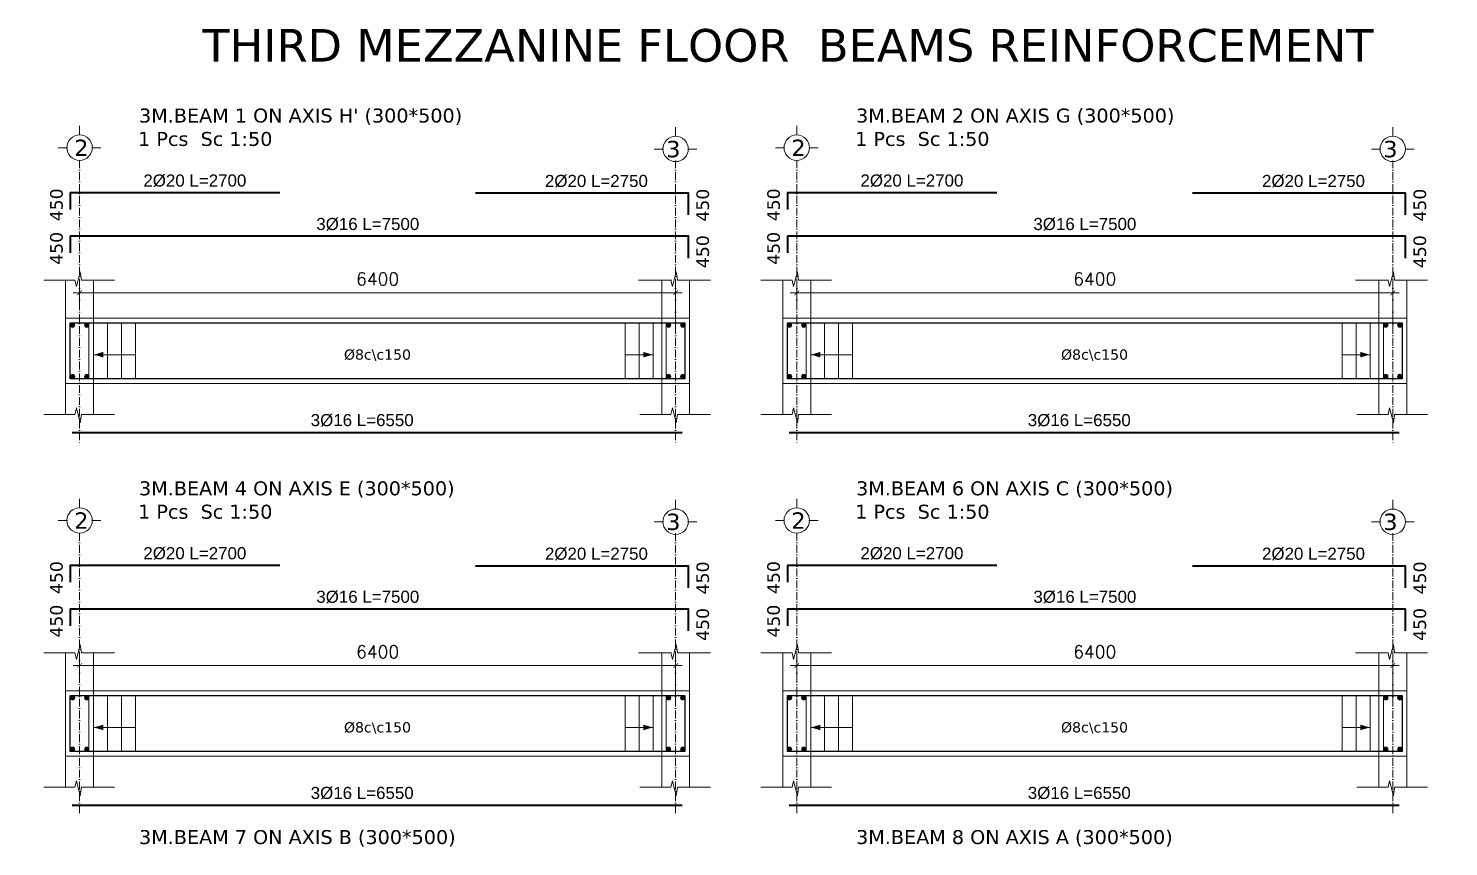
# Model space of a CAD drawing. Header units: inches. Extents: x -26151 to 62940, y -10194 to 246332.
# Drawn here: x 10191 to 11716, y 119146 to 120024 of the extents above; entities that cross this region are included whole.
import ezdxf

# ---------------------------------------------------------------- set-up
doc = ezdxf.new("R2010")
doc.units = ezdxf.units.IN
doc.header["$LTSCALE"] = 0.7
doc.header["$MEASUREMENT"] = 0
doc.linetypes.add('ACAD_ISO10W100', pattern=[18, 12, -3, 0, -3])
doc.layers.get('0').update_dxf_attribs({"lineweight": 13})
doc.layers.get('Defpoints').update_dxf_attribs({"lineweight": 5})
for name, color, linetype, lineweight in [('axis', 254, 'ACAD_ISO10W100', 9), ('BEAM FRAME', 5, 'Continuous', 18), ('COLUMN', 4, 'Continuous', 20), ('elevline', 30, 'Continuous', 20), ('FRAME 070', 5, 'Continuous', 60), ('hatch', 9, 'Continuous', 9), ('renforcment', 141, 'Continuous', 40), ('tex', 3, 'Continuous', 25), ('TEXT', 3, 'Continuous', 25), ('top rein. extension', 50, 'Continuous', 20), ('top renforcment', 7, 'Continuous', 40)]:
    doc.layers.add(name, color=color, linetype=linetype, lineweight=lineweight)
doc.styles.add('100', font='romans.shx', dxfattribs={"height": 13.5})
doc.styles.add('romanc', font='verdana.ttf', dxfattribs={"height": 250})
doc.styles.get("Standard").update_dxf_attribs({"font": 'arial.ttf', "height": 13})
doc.dimstyles.new('100', dxfattribs={"dimtxt": 13.5, "dimasz": 5, "dimexe": 7, "dimexo": 7, "dimgap": 8, "dimtad": 1, "dimdec": 0, "dimlfac": 10, "dimzin": 4, "dimdsep": 46, "dimtxsty": '100', "dimblk": 'ARCHTICK', "dimcen": 0.09, "dimdle": 7, "dimclrd": 1, "dimclre": 8, "dimclrt": 2, "dimadec": 0, "dimazin": 1, "dimtfac": 1, "dimtdec": 0, "dimtix": 1, "dimtofl": 0, "dimtmove": 0, "dimatfit": 3, "dimldrblk": 'ARCHTICK', "dimfxl": 0, "dimtolj": 1, "dimtzin": 0, "dimlwd": -1, "dimlwe": -1, "dimarcsym": 0})
doc.dimstyles.get("Standard").update_dxf_attribs({"dimtxt": 13, "dimasz": 5, "dimexe": 0.18, "dimexo": 0.0625, "dimgap": 6, "dimtad": 1, "dimdec": 0, "dimlfac": 10, "dimzin": 0, "dimdsep": 46, "dimtxsty": 'Standard', "dimblk": 'ARCHTICK', "dimcen": 0.09, "dimse1": 1, "dimse2": 1, "dimclrd": 1, "dimclre": 7, "dimclrt": 3, "dimadec": 0, "dimazin": 0, "dimtfac": 1, "dimtdec": 0, "dimtix": 1, "dimtofl": 0, "dimtmove": 0, "dimatfit": 3, "dimldrblk": 'ARCHTICK', "dimfxl": 0, "dimtolj": 1, "dimtzin": 0, "dimarcsym": 0})

# ---------------------------------------------------------------- blocks, each defined once
blk = doc.blocks.new('_ArchTick')
at = {"color": 0, "linetype": 'ByBlock', "lineweight": 0, "const_width": 0.15}
blk.add_lwpolyline([(-0.5, -0.5), (0.5, 0.5)], dxfattribs=at)
blk = doc.blocks.new('*D947')
at = {"color": 8, "transparency": 16777216}
for p, q in [((10246.1, 119722.4), (10246.1, 119747.6)), ((10886.1, 119704.1), (10886.1, 119747.6))]:
    blk.add_line(p, q, dxfattribs=at)
at = {"color": 1, "transparency": 16777216}
blk.add_line((10893.1, 119740.6), (10239.1, 119740.6), dxfattribs=at)
at = {"layer": 'Defpoints', "color": 0, "transparency": 16777216}
for p in [(10246.1, 119740.6), (10246.1, 119715.4), (10886.1, 119697.1)]:
    blk.add_point(p, dxfattribs=at)
at = {"color": 1, "transparency": 16777216, "xscale": 5, "yscale": 5, "zscale": 5, "rotation": 180}
blk.add_blockref('_ArchTick', (10246.1, 119740.6), dxfattribs=at)
at = {"color": 1, "transparency": 16777216, "xscale": 5, "yscale": 5, "zscale": 5}
blk.add_blockref('_ArchTick', (10886.1, 119740.6), dxfattribs=at)
at = {"color": 2, "transparency": 16777216, "insert": (10566.1, 119755.4), "char_height": 13.5, "attachment_point": 5, "style": '100'}
blk.add_mtext('\\A1;6400', dxfattribs=at)
blk = doc.blocks.new('*D948')
at = {"layer": 'Defpoints', "color": 0, "transparency": 16777216}
for p in [(10238.1, 119590.7, -37318.8), (10238.1, 119590.7), (10893.1, 119590.7, -13870.6)]:
    blk.add_point(p, dxfattribs=at)
at = {"layer": 'TEXT', "color": 3, "transparency": 16777216, "insert": (10549.5, 119603.7), "char_height": 13, "attachment_point": 5}
blk.add_mtext('\\A1;3%%C16 L=6550', dxfattribs=at)
blk = doc.blocks.new('*D949')
at = {"layer": 'Defpoints', "color": 0, "transparency": 16777216}
for p in [(10192.7, 119801.2, -440.4), (10942.7, 119801.2, 46.4), (10942.7, 119801.2)]:
    blk.add_point(p, dxfattribs=at)
at = {"layer": 'TEXT', "color": 3, "transparency": 16777216, "insert": (10555.5, 119814.2), "char_height": 13, "attachment_point": 5}
blk.add_mtext('\\A1;3%%C16 L=7500', dxfattribs=at)
blk = doc.blocks.new('*D950')
at = {"layer": 'Defpoints', "color": 0, "transparency": 16777216}
for p in [(10671.1, 119847.4, 136.2), (10946.1, 119847.4, 46.4), (10946.1, 119847.4)]:
    blk.add_point(p, dxfattribs=at)
at = {"layer": 'TEXT', "color": 3, "transparency": 16777216, "insert": (10801, 119860.4), "char_height": 13, "attachment_point": 5}
blk.add_mtext('\\A1;2%%C20 L=2750', dxfattribs=at)
blk = doc.blocks.new('*D951')
at = {"layer": 'Defpoints', "color": 0, "transparency": 16777216}
for p in [(10191.1, 119847.9, -440.4), (10461.1, 119847.9, -290.9), (10461.1, 119847.9)]:
    blk.add_point(p, dxfattribs=at)
at = {"layer": 'TEXT', "color": 3, "transparency": 16777216, "insert": (10369.8, 119860.9), "char_height": 13, "attachment_point": 5}
blk.add_mtext('\\A1;2%%C20 L=2700', dxfattribs=at)
blk = doc.blocks.new('*D952')
at = {"color": 8, "transparency": 16777216}
for p, q in [((11016.1, 119722.4), (11016.1, 119747.6)), ((11656.1, 119704.1), (11656.1, 119747.6))]:
    blk.add_line(p, q, dxfattribs=at)
at = {"color": 1, "transparency": 16777216}
blk.add_line((11663.1, 119740.6), (11009.1, 119740.6), dxfattribs=at)
at = {"layer": 'Defpoints', "color": 0, "transparency": 16777216}
for p in [(11016.1, 119740.6), (11016.1, 119715.4), (11656.1, 119697.1)]:
    blk.add_point(p, dxfattribs=at)
at = {"color": 1, "transparency": 16777216, "xscale": 5, "yscale": 5, "zscale": 5, "rotation": 180}
blk.add_blockref('_ArchTick', (11016.1, 119740.6), dxfattribs=at)
at = {"color": 1, "transparency": 16777216, "xscale": 5, "yscale": 5, "zscale": 5}
blk.add_blockref('_ArchTick', (11656.1, 119740.6), dxfattribs=at)
at = {"color": 2, "transparency": 16777216, "insert": (11336.1, 119755.4), "char_height": 13.5, "attachment_point": 5, "style": '100'}
blk.add_mtext('\\A1;6400', dxfattribs=at)
blk = doc.blocks.new('*D953')
at = {"layer": 'Defpoints', "color": 0, "transparency": 16777216}
for p in [(11008.1, 119590.7, -37318.8), (11008.1, 119590.7), (11663.1, 119590.7, -13870.6)]:
    blk.add_point(p, dxfattribs=at)
at = {"layer": 'TEXT', "color": 3, "transparency": 16777216, "insert": (11319.5, 119603.7), "char_height": 13, "attachment_point": 5}
blk.add_mtext('\\A1;3%%C16 L=6550', dxfattribs=at)
blk = doc.blocks.new('*D954')
at = {"layer": 'Defpoints', "color": 0, "transparency": 16777216}
for p in [(10962.7, 119801.2, -440.4), (11712.7, 119801.2, 46.4), (11712.7, 119801.2)]:
    blk.add_point(p, dxfattribs=at)
at = {"layer": 'TEXT', "color": 3, "transparency": 16777216, "insert": (11325.5, 119814.2), "char_height": 13, "attachment_point": 5}
blk.add_mtext('\\A1;3%%C16 L=7500', dxfattribs=at)
blk = doc.blocks.new('*D955')
at = {"layer": 'Defpoints', "color": 0, "transparency": 16777216}
for p in [(11441.1, 119847.4, 136.2), (11716.1, 119847.4, 46.4), (11716.1, 119847.4)]:
    blk.add_point(p, dxfattribs=at)
at = {"layer": 'TEXT', "color": 3, "transparency": 16777216, "insert": (11571, 119860.4), "char_height": 13, "attachment_point": 5}
blk.add_mtext('\\A1;2%%C20 L=2750', dxfattribs=at)
blk = doc.blocks.new('*D956')
at = {"layer": 'Defpoints', "color": 0, "transparency": 16777216}
for p in [(10961.1, 119847.9, -440.4), (11231.1, 119847.9, -290.9), (11231.1, 119847.9)]:
    blk.add_point(p, dxfattribs=at)
at = {"layer": 'TEXT', "color": 3, "transparency": 16777216, "insert": (11139.8, 119860.9), "char_height": 13, "attachment_point": 5}
blk.add_mtext('\\A1;2%%C20 L=2700', dxfattribs=at)
blk = doc.blocks.new('*D962')
at = {"color": 8, "transparency": 16777216}
for p, q in [((10246.1, 119322.3), (10246.1, 119347.5)), ((10886.1, 119303.9), (10886.1, 119347.5))]:
    blk.add_line(p, q, dxfattribs=at)
at = {"color": 1, "transparency": 16777216}
blk.add_line((10893.1, 119340.5), (10239.1, 119340.5), dxfattribs=at)
at = {"layer": 'Defpoints', "color": 0, "transparency": 16777216}
for p in [(10246.1, 119340.5), (10246.1, 119315.3), (10886.1, 119296.9)]:
    blk.add_point(p, dxfattribs=at)
at = {"color": 1, "transparency": 16777216, "xscale": 5, "yscale": 5, "zscale": 5, "rotation": 180}
blk.add_blockref('_ArchTick', (10246.1, 119340.5), dxfattribs=at)
at = {"color": 1, "transparency": 16777216, "xscale": 5, "yscale": 5, "zscale": 5}
blk.add_blockref('_ArchTick', (10886.1, 119340.5), dxfattribs=at)
at = {"color": 2, "transparency": 16777216, "insert": (10566.1, 119355.2), "char_height": 13.5, "attachment_point": 5, "style": '100'}
blk.add_mtext('\\A1;6400', dxfattribs=at)
blk = doc.blocks.new('*D963')
at = {"layer": 'Defpoints', "color": 0, "transparency": 16777216}
for p in [(10238.1, 119190.5, -37318.8), (10238.1, 119190.5), (10893.1, 119190.5, -13870.6)]:
    blk.add_point(p, dxfattribs=at)
at = {"layer": 'TEXT', "color": 3, "transparency": 16777216, "insert": (10549.5, 119203.5), "char_height": 13, "attachment_point": 5}
blk.add_mtext('\\A1;3%%C16 L=6550', dxfattribs=at)
blk = doc.blocks.new('*D964')
at = {"layer": 'Defpoints', "color": 0, "transparency": 16777216}
for p in [(10192.7, 119401.1, -440.4), (10942.7, 119401.1, 46.4), (10942.7, 119401.1)]:
    blk.add_point(p, dxfattribs=at)
at = {"layer": 'TEXT', "color": 3, "transparency": 16777216, "insert": (10555.5, 119414.1), "char_height": 13, "attachment_point": 5}
blk.add_mtext('\\A1;3%%C16 L=7500', dxfattribs=at)
blk = doc.blocks.new('*D965')
at = {"layer": 'Defpoints', "color": 0, "transparency": 16777216}
for p in [(10671.1, 119447.3, 136.2), (10946.1, 119447.3, 46.4), (10946.1, 119447.3)]:
    blk.add_point(p, dxfattribs=at)
at = {"layer": 'TEXT', "color": 3, "transparency": 16777216, "insert": (10801, 119460.3), "char_height": 13, "attachment_point": 5}
blk.add_mtext('\\A1;2%%C20 L=2750', dxfattribs=at)
blk = doc.blocks.new('*D966')
at = {"layer": 'Defpoints', "color": 0, "transparency": 16777216}
for p in [(10191.1, 119447.8, -440.4), (10461.1, 119447.8, -290.9), (10461.1, 119447.8)]:
    blk.add_point(p, dxfattribs=at)
at = {"layer": 'TEXT', "color": 3, "transparency": 16777216, "insert": (10369.8, 119460.8), "char_height": 13, "attachment_point": 5}
blk.add_mtext('\\A1;2%%C20 L=2700', dxfattribs=at)
blk = doc.blocks.new('*D973')
at = {"color": 8, "transparency": 16777216}
for p, q in [((11016.1, 119322.3), (11016.1, 119347.5)), ((11656.1, 119303.9), (11656.1, 119347.5))]:
    blk.add_line(p, q, dxfattribs=at)
at = {"color": 1, "transparency": 16777216}
blk.add_line((11663.1, 119340.5), (11009.1, 119340.5), dxfattribs=at)
at = {"layer": 'Defpoints', "color": 0, "transparency": 16777216}
for p in [(11016.1, 119340.5), (11016.1, 119315.3), (11656.1, 119296.9)]:
    blk.add_point(p, dxfattribs=at)
at = {"color": 1, "transparency": 16777216, "xscale": 5, "yscale": 5, "zscale": 5, "rotation": 180}
blk.add_blockref('_ArchTick', (11016.1, 119340.5), dxfattribs=at)
at = {"color": 1, "transparency": 16777216, "xscale": 5, "yscale": 5, "zscale": 5}
blk.add_blockref('_ArchTick', (11656.1, 119340.5), dxfattribs=at)
at = {"color": 2, "transparency": 16777216, "insert": (11336.1, 119355.2), "char_height": 13.5, "attachment_point": 5, "style": '100'}
blk.add_mtext('\\A1;6400', dxfattribs=at)
blk = doc.blocks.new('*D974')
at = {"layer": 'Defpoints', "color": 0, "transparency": 16777216}
for p in [(11008.1, 119190.5, -37318.8), (11008.1, 119190.5), (11663.1, 119190.5, -13870.6)]:
    blk.add_point(p, dxfattribs=at)
at = {"layer": 'TEXT', "color": 3, "transparency": 16777216, "insert": (11319.5, 119203.5), "char_height": 13, "attachment_point": 5}
blk.add_mtext('\\A1;3%%C16 L=6550', dxfattribs=at)
blk = doc.blocks.new('*D975')
at = {"layer": 'Defpoints', "color": 0, "transparency": 16777216}
for p in [(10962.7, 119401.1, -440.4), (11712.7, 119401.1, 46.4), (11712.7, 119401.1)]:
    blk.add_point(p, dxfattribs=at)
at = {"layer": 'TEXT', "color": 3, "transparency": 16777216, "insert": (11325.5, 119414.1), "char_height": 13, "attachment_point": 5}
blk.add_mtext('\\A1;3%%C16 L=7500', dxfattribs=at)
blk = doc.blocks.new('*D976')
at = {"layer": 'Defpoints', "color": 0, "transparency": 16777216}
for p in [(11441.1, 119447.3, 136.2), (11716.1, 119447.3, 46.4), (11716.1, 119447.3)]:
    blk.add_point(p, dxfattribs=at)
at = {"layer": 'TEXT', "color": 3, "transparency": 16777216, "insert": (11571, 119460.3), "char_height": 13, "attachment_point": 5}
blk.add_mtext('\\A1;2%%C20 L=2750', dxfattribs=at)
blk = doc.blocks.new('*D977')
at = {"layer": 'Defpoints', "color": 0, "transparency": 16777216}
for p in [(10961.1, 119447.8, -440.4), (11231.1, 119447.8, -290.9), (11231.1, 119447.8)]:
    blk.add_point(p, dxfattribs=at)
at = {"layer": 'TEXT', "color": 3, "transparency": 16777216, "insert": (11139.8, 119460.8), "char_height": 13, "attachment_point": 5}
blk.add_mtext('\\A1;2%%C20 L=2700', dxfattribs=at)

msp = doc.modelspace()

# ---------------------------------------------------------------- hatches: boundary and pattern name
at = {"layer": 'elevline'}
for points in [[(10240.84, 119705.95, 1), (10236.08, 119705.95, 1)], [(10251.32, 119705.95, -1), (10256.08, 119705.95, -1)], [(10880.84, 119705.95, 1), (10876.08, 119705.95, 1)], [(10891.32, 119705.95, -1), (10896.08, 119705.95, -1)], [(11010.84, 119705.95, 1), (11006.08, 119705.95, 1)], [(11021.32, 119705.95, -1), (11026.08, 119705.95, -1)], [(11650.84, 119705.95, 1), (11646.08, 119705.95, 1)], [(11661.32, 119705.95, -1), (11666.08, 119705.95, -1)], [(10240.84, 119650.71, -1), (10236.08, 119650.71, -1)], [(10251.32, 119650.71, 1), (10256.08, 119650.71, 1)], [(10880.84, 119650.71, -1), (10876.08, 119650.71, -1)], [(10891.32, 119650.71, 1), (10896.08, 119650.71, 1)], [(11010.84, 119650.71, -1), (11006.08, 119650.71, -1)], [(11021.32, 119650.71, 1), (11026.08, 119650.71, 1)], [(11650.84, 119650.71, -1), (11646.08, 119650.71, -1)], [(11661.32, 119650.71, 1), (11666.08, 119650.71, 1)], [(10240.84, 119305.81, 1), (10236.08, 119305.81, 1)], [(10251.32, 119305.81, -1), (10256.08, 119305.81, -1)], [(10880.84, 119305.81, 1), (10876.08, 119305.81, 1)], [(10891.32, 119305.81, -1), (10896.08, 119305.81, -1)], [(11010.84, 119305.81, 1), (11006.08, 119305.81, 1)], [(11021.32, 119305.81, -1), (11026.08, 119305.81, -1)], [(11650.84, 119305.81, 1), (11646.08, 119305.81, 1)], [(11661.32, 119305.81, -1), (11666.08, 119305.81, -1)], [(10240.84, 119250.57, -1), (10236.08, 119250.57, -1)], [(10251.32, 119250.57, 1), (10256.08, 119250.57, 1)], [(10880.84, 119250.57, -1), (10876.08, 119250.57, -1)], [(10891.32, 119250.57, 1), (10896.08, 119250.57, 1)], [(11010.84, 119250.57, -1), (11006.08, 119250.57, -1)], [(11021.32, 119250.57, 1), (11026.08, 119250.57, 1)], [(11650.84, 119250.57, -1), (11646.08, 119250.57, -1)], [(11661.32, 119250.57, 1), (11666.08, 119250.57, 1)]]:
    msp.add_hatch(color=256, dxfattribs=at).paths.add_polyline_path(points)

# ---------------------------------------------------------------- linework, layer by layer
at = {"layer": 'axis'}
for p, q in [((10246.08, 119882.73, 217.91), (10246.08, 119578.59, 217.91)), ((10886.08, 119882.73, 217.91), (10886.08, 119578.59, 217.91)), ((11016.08, 119882.73, 217.91), (11016.08, 119578.59, 217.91)), ((11656.08, 119882.73, 217.91), (11656.08, 119578.59, 217.91)), ((10246.08, 119482.58, 217.91), (10246.08, 119178.45, 217.91)), ((10886.08, 119482.58, 217.91), (10886.08, 119178.45, 217.91)), ((11016.08, 119482.58, 217.91), (11016.08, 119178.45, 217.91)), ((11656.08, 119482.58, 217.91), (11656.08, 119178.45, 217.91))]:
    msp.add_line(p, q, dxfattribs=at)
at = {"layer": 'BEAM FRAME', "elevation": 435.81}
for points in [[(10901.08, 119643.33), (10231.08, 119643.33), (10231.08, 119713.33), (10901.08, 119713.33)], [(11671.08, 119643.33), (11001.08, 119643.33), (11001.08, 119713.33), (11671.08, 119713.33)], [(10901.08, 119243.19), (10231.08, 119243.19), (10231.08, 119313.19), (10901.08, 119313.19)], [(11671.08, 119243.19), (11001.08, 119243.19), (11001.08, 119313.19), (11671.08, 119313.19)]]:
    msp.add_lwpolyline(points, close=True, dxfattribs=at)
at = {"layer": 'COLUMN', "lineweight": 20}
for p, q in [((10231.08, 119754.26, 435.81), (10231.08, 119713.33, 435.81)), ((10261.08, 119754.26, 435.81), (10261.08, 119713.33, 435.81)), ((10871.08, 119754.26, 435.81), (10871.08, 119713.33, 435.81)), ((10901.08, 119754.26, 435.81), (10901.08, 119713.33, 435.81)), ((11001.08, 119754.26, 435.81), (11001.08, 119713.33, 435.81)), ((11031.08, 119754.26, 435.81), (11031.08, 119713.33, 435.81)), ((11641.08, 119754.26, 435.81), (11641.08, 119713.33, 435.81)), ((11671.08, 119754.26, 435.81), (11671.08, 119713.33, 435.81)), ((10231.08, 119609.9, 435.81), (10231.08, 119643.33, 435.81)), ((10261.08, 119609.9, 435.81), (10261.08, 119643.33, 435.81)), ((10871.08, 119609.9, 435.81), (10871.08, 119643.33, 435.81)), ((10901.08, 119609.9, 435.81), (10901.08, 119643.33, 435.81)), ((11001.08, 119609.9, 435.81), (11001.08, 119643.33, 435.81)), ((11031.08, 119609.9, 435.81), (11031.08, 119643.33, 435.81)), ((11641.08, 119609.9, 435.81), (11641.08, 119643.33, 435.81)), ((11671.08, 119609.9, 435.81), (11671.08, 119643.33, 435.81)), ((10231.08, 119354.11, 435.81), (10231.08, 119313.19, 435.81)), ((10261.08, 119354.11, 435.81), (10261.08, 119313.19, 435.81)), ((10871.08, 119354.11, 435.81), (10871.08, 119313.19, 435.81)), ((10901.08, 119354.11, 435.81), (10901.08, 119313.19, 435.81)), ((11001.08, 119354.11, 435.81), (11001.08, 119313.19, 435.81)), ((11031.08, 119354.11, 435.81), (11031.08, 119313.19, 435.81)), ((11641.08, 119354.11, 435.81), (11641.08, 119313.19, 435.81)), ((11671.08, 119354.11, 435.81), (11671.08, 119313.19, 435.81)), ((10231.08, 119209.76, 435.81), (10231.08, 119243.19, 435.81)), ((10261.08, 119209.76, 435.81), (10261.08, 119243.19, 435.81)), ((10871.08, 119209.76, 435.81), (10871.08, 119243.19, 435.81)), ((10901.08, 119209.76, 435.81), (10901.08, 119243.19, 435.81)), ((11001.08, 119209.76, 435.81), (11001.08, 119243.19, 435.81)), ((11031.08, 119209.76, 435.81), (11031.08, 119243.19, 435.81)), ((11641.08, 119209.76, 435.81), (11641.08, 119243.19, 435.81)), ((11671.08, 119209.76, 435.81), (11671.08, 119243.19, 435.81))]:
    msp.add_line(p, q, dxfattribs=at)
at = {"layer": 'elevline'}
for p, q in [((10276.08, 119648.33, 217.91), (10276.08, 119708.33, 217.91)), ((10291.08, 119648.33, 217.91), (10291.08, 119708.33, 217.91)), ((10306.08, 119648.33, 217.91), (10306.08, 119708.33, 217.91)), ((10831.81, 119648.33, 217.91), (10831.81, 119708.33, 217.91)), ((10846.81, 119648.33, 217.91), (10846.81, 119708.33, 217.91)), ((10861.77, 119648.33, 217.91), (10861.77, 119708.33, 217.91)), ((11046.08, 119648.33, 217.91), (11046.08, 119708.33, 217.91)), ((11061.08, 119648.33, 217.91), (11061.08, 119708.33, 217.91)), ((11076.08, 119648.33, 217.91), (11076.08, 119708.33, 217.91)), ((11601.81, 119648.33, 217.91), (11601.81, 119708.33, 217.91)), ((11616.81, 119648.33, 217.91), (11616.81, 119708.33, 217.91)), ((11631.77, 119648.33, 217.91), (11631.77, 119708.33, 217.91)), ((10276.08, 119248.19, 217.91), (10276.08, 119308.19, 217.91)), ((10291.08, 119248.19, 217.91), (10291.08, 119308.19, 217.91)), ((10306.08, 119248.19, 217.91), (10306.08, 119308.19, 217.91)), ((10831.81, 119248.19, 217.91), (10831.81, 119308.19, 217.91)), ((10846.81, 119248.19, 217.91), (10846.81, 119308.19, 217.91)), ((10861.77, 119248.19, 217.91), (10861.77, 119308.19, 217.91)), ((11046.08, 119248.19, 217.91), (11046.08, 119308.19, 217.91)), ((11061.08, 119248.19, 217.91), (11061.08, 119308.19, 217.91)), ((11076.08, 119248.19, 217.91), (11076.08, 119308.19, 217.91)), ((11601.81, 119248.19, 217.91), (11601.81, 119308.19, 217.91)), ((11616.81, 119248.19, 217.91), (11616.81, 119308.19, 217.91)), ((11631.77, 119248.19, 217.91), (11631.77, 119308.19, 217.91))]:
    msp.add_line(p, q, dxfattribs=at)
for centre in [(10238.46, 119705.95, 217.91), (10253.7, 119705.95, 217.91), (10878.46, 119705.95, 217.91), (10893.7, 119705.95, 217.91), (11008.46, 119705.95, 217.91), (11023.7, 119705.95, 217.91), (11648.46, 119705.95, 217.91), (11663.7, 119705.95, 217.91), (10238.46, 119650.71, 217.91), (10253.7, 119650.71, 217.91), (10878.46, 119650.71, 217.91), (10893.7, 119650.71, 217.91), (11008.46, 119650.71, 217.91), (11023.7, 119650.71, 217.91), (11648.46, 119650.71, 217.91), (11663.7, 119650.71, 217.91), (10238.46, 119305.81, 217.91), (10253.7, 119305.81, 217.91), (10878.46, 119305.81, 217.91), (10893.7, 119305.81, 217.91), (11008.46, 119305.81, 217.91), (11023.7, 119305.81, 217.91), (11648.46, 119305.81, 217.91), (11663.7, 119305.81, 217.91), (10238.46, 119250.57, 217.91), (10253.7, 119250.57, 217.91), (10878.46, 119250.57, 217.91), (10893.7, 119250.57, 217.91), (11008.46, 119250.57, 217.91), (11023.7, 119250.57, 217.91), (11648.46, 119250.57, 217.91), (11663.7, 119250.57, 217.91)]:
    msp.add_circle(centre, 2.38, dxfattribs=at)
at = {"layer": 'FRAME 070', "lineweight": 20}
for p, q in [((10246.76, 119763.26, 435.81), (10242.58, 119747.18, 435.81)), ((10248.11, 119754.26, 435.81), (10246.76, 119763.26, 435.81)), ((10886.76, 119763.26, 435.81), (10882.58, 119747.18, 435.81)), ((10888.11, 119754.26, 435.81), (10886.76, 119763.26, 435.81)), ((11016.76, 119763.26, 435.81), (11012.58, 119747.18, 435.81)), ((11018.11, 119754.26, 435.81), (11016.76, 119763.26, 435.81)), ((11656.76, 119763.26, 435.81), (11652.58, 119747.18, 435.81)), ((11658.11, 119754.26, 435.81), (11656.76, 119763.26, 435.81)), ((10241.07, 119754.26, 435.81), (10207.68, 119754.26, 435.81)), ((10242.58, 119747.18, 435.81), (10241.07, 119754.26, 435.81)), ((10283.47, 119754.26, 435.81), (10248.11, 119754.26, 435.81)), ((10881.55, 119754.26, 435.81), (10846.19, 119754.26, 435.81)), ((10882.58, 119747.18, 435.81), (10881.07, 119754.26, 435.81)), ((10923.47, 119754.26, 435.81), (10888.11, 119754.26, 435.81)), ((11011.07, 119754.26, 435.81), (10977.68, 119754.26, 435.81)), ((11012.58, 119747.18, 435.81), (11011.07, 119754.26, 435.81)), ((11053.47, 119754.26, 435.81), (11018.11, 119754.26, 435.81)), ((11651.55, 119754.26, 435.81), (11616.19, 119754.26, 435.81)), ((11652.58, 119747.18, 435.81), (11651.07, 119754.26, 435.81)), ((11693.47, 119754.26, 435.81), (11658.11, 119754.26, 435.81)), ((10241.07, 119609.9, 435.81), (10207.68, 119609.9, 435.81)), ((10242.58, 119616.98, 435.81), (10241.07, 119609.9, 435.81)), ((10246.76, 119600.9, 435.81), (10242.58, 119616.98, 435.81)), ((10248.11, 119609.9, 435.81), (10246.76, 119600.9, 435.81)), ((10283.47, 119609.9, 435.81), (10248.11, 119609.9, 435.81)), ((10881.07, 119609.9, 435.81), (10847.68, 119609.9, 435.81)), ((10882.58, 119616.98, 435.81), (10881.07, 119609.9, 435.81)), ((10886.76, 119600.9, 435.81), (10882.58, 119616.98, 435.81)), ((10888.11, 119609.9, 435.81), (10886.76, 119600.9, 435.81)), ((10923.47, 119609.9, 435.81), (10888.11, 119609.9, 435.81)), ((11011.07, 119609.9, 435.81), (10977.68, 119609.9, 435.81)), ((11012.58, 119616.98, 435.81), (11011.07, 119609.9, 435.81)), ((11016.76, 119600.9, 435.81), (11012.58, 119616.98, 435.81)), ((11018.11, 119609.9, 435.81), (11016.76, 119600.9, 435.81)), ((11053.47, 119609.9, 435.81), (11018.11, 119609.9, 435.81)), ((11651.07, 119609.9, 435.81), (11617.68, 119609.9, 435.81)), ((11652.58, 119616.98, 435.81), (11651.07, 119609.9, 435.81)), ((11656.76, 119600.9, 435.81), (11652.58, 119616.98, 435.81)), ((11658.11, 119609.9, 435.81), (11656.76, 119600.9, 435.81)), ((11693.47, 119609.9, 435.81), (11658.11, 119609.9, 435.81)), ((10246.76, 119363.11, 435.81), (10242.58, 119347.04, 435.81)), ((10248.11, 119354.11, 435.81), (10246.76, 119363.11, 435.81)), ((10886.76, 119363.11, 435.81), (10882.58, 119347.04, 435.81)), ((10888.11, 119354.11, 435.81), (10886.76, 119363.11, 435.81)), ((11016.76, 119363.11, 435.81), (11012.58, 119347.04, 435.81)), ((11018.11, 119354.11, 435.81), (11016.76, 119363.11, 435.81)), ((11656.76, 119363.11, 435.81), (11652.58, 119347.04, 435.81)), ((11658.11, 119354.11, 435.81), (11656.76, 119363.11, 435.81)), ((10241.07, 119354.11, 435.81), (10207.68, 119354.11, 435.81)), ((10242.58, 119347.04, 435.81), (10241.07, 119354.11, 435.81)), ((10283.47, 119354.11, 435.81), (10248.11, 119354.11, 435.81)), ((10881.55, 119354.11, 435.81), (10846.19, 119354.11, 435.81)), ((10882.58, 119347.04, 435.81), (10881.07, 119354.11, 435.81)), ((10923.47, 119354.11, 435.81), (10888.11, 119354.11, 435.81)), ((11011.07, 119354.11, 435.81), (10977.68, 119354.11, 435.81)), ((11012.58, 119347.04, 435.81), (11011.07, 119354.11, 435.81)), ((11053.47, 119354.11, 435.81), (11018.11, 119354.11, 435.81)), ((11651.55, 119354.11, 435.81), (11616.19, 119354.11, 435.81)), ((11652.58, 119347.04, 435.81), (11651.07, 119354.11, 435.81)), ((11693.47, 119354.11, 435.81), (11658.11, 119354.11, 435.81)), ((10241.07, 119209.76, 435.81), (10207.68, 119209.76, 435.81)), ((10242.58, 119216.84, 435.81), (10241.07, 119209.76, 435.81)), ((10246.76, 119200.76, 435.81), (10242.58, 119216.84, 435.81)), ((10248.11, 119209.76, 435.81), (10246.76, 119200.76, 435.81)), ((10283.47, 119209.76, 435.81), (10248.11, 119209.76, 435.81)), ((10881.07, 119209.76, 435.81), (10847.68, 119209.76, 435.81)), ((10882.58, 119216.84, 435.81), (10881.07, 119209.76, 435.81)), ((10886.76, 119200.76, 435.81), (10882.58, 119216.84, 435.81)), ((10888.11, 119209.76, 435.81), (10886.76, 119200.76, 435.81)), ((10923.47, 119209.76, 435.81), (10888.11, 119209.76, 435.81)), ((11011.07, 119209.76, 435.81), (10977.68, 119209.76, 435.81)), ((11012.58, 119216.84, 435.81), (11011.07, 119209.76, 435.81)), ((11016.76, 119200.76, 435.81), (11012.58, 119216.84, 435.81)), ((11018.11, 119209.76, 435.81), (11016.76, 119200.76, 435.81)), ((11053.47, 119209.76, 435.81), (11018.11, 119209.76, 435.81)), ((11651.07, 119209.76, 435.81), (11617.68, 119209.76, 435.81)), ((11652.58, 119216.84, 435.81), (11651.07, 119209.76, 435.81)), ((11656.76, 119200.76, 435.81), (11652.58, 119216.84, 435.81)), ((11658.11, 119209.76, 435.81), (11656.76, 119200.76, 435.81)), ((11693.47, 119209.76, 435.81), (11658.11, 119209.76, 435.81))]:
    msp.add_line(p, q, dxfattribs=at)
at = {"layer": 'FRAME 070', "lineweight": 15, "elevation": 217.91}
for points in [[(10261.08, 119643.33), (10231.08, 119643.33), (10231.08, 119713.33), (10261.08, 119713.33)], [(10901.08, 119643.33), (10871.08, 119643.33), (10871.08, 119713.33), (10901.08, 119713.33)], [(11031.08, 119643.33), (11001.08, 119643.33), (11001.08, 119713.33), (11031.08, 119713.33)], [(11671.08, 119643.33), (11641.08, 119643.33), (11641.08, 119713.33), (11671.08, 119713.33)], [(10261.08, 119243.19), (10231.08, 119243.19), (10231.08, 119313.19), (10261.08, 119313.19)], [(10901.08, 119243.19), (10871.08, 119243.19), (10871.08, 119313.19), (10901.08, 119313.19)], [(11031.08, 119243.19), (11001.08, 119243.19), (11001.08, 119313.19), (11031.08, 119313.19)], [(11671.08, 119243.19), (11641.08, 119243.19), (11641.08, 119313.19), (11671.08, 119313.19)]]:
    msp.add_lwpolyline(points, close=True, dxfattribs=at)
at = {"layer": 'hatch'}
for p, q in [((10246.08, 119919.7, 217.91), (10246.08, 119909.97, 217.91)), ((10886.08, 119918.34, 217.91), (10886.08, 119908.61, 217.91)), ((11016.08, 119919.7, 217.91), (11016.08, 119909.97, 217.91)), ((11656.08, 119918.34, 217.91), (11656.08, 119908.61, 217.91)), ((10223.15, 119896.22, 217.91), (10232.89, 119896.22, 217.91)), ((10269, 119896.22, 217.91), (10259.27, 119896.22, 217.91)), ((10993.15, 119896.22, 217.91), (11002.89, 119896.22, 217.91)), ((11039, 119896.22, 217.91), (11029.27, 119896.22, 217.91)), ((10863.15, 119894.86, 217.91), (10872.89, 119894.86, 217.91)), ((10909, 119894.86, 217.91), (10899.27, 119894.86, 217.91)), ((11633.15, 119894.86, 217.91), (11642.89, 119894.86, 217.91)), ((11679, 119894.86, 217.91), (11669.27, 119894.86, 217.91)), ((10246.08, 119519.56, 217.91), (10246.08, 119509.82, 217.91)), ((10886.08, 119518.2, 217.91), (10886.08, 119508.46, 217.91)), ((11016.08, 119519.56, 217.91), (11016.08, 119509.82, 217.91)), ((11656.08, 119518.2, 217.91), (11656.08, 119508.46, 217.91)), ((10223.15, 119496.08, 217.91), (10232.89, 119496.08, 217.91)), ((10269, 119496.08, 217.91), (10259.27, 119496.08, 217.91)), ((10863.15, 119494.72, 217.91), (10872.89, 119494.72, 217.91)), ((10909, 119494.72, 217.91), (10899.27, 119494.72, 217.91)), ((10993.15, 119496.08, 217.91), (11002.89, 119496.08, 217.91)), ((11039, 119496.08, 217.91), (11029.27, 119496.08, 217.91)), ((11633.15, 119494.72, 217.91), (11642.89, 119494.72, 217.91)), ((11679, 119494.72, 217.91), (11669.27, 119494.72, 217.91))]:
    msp.add_line(p, q, dxfattribs=at)
for centre in [(10246.08, 119896.35, 217.91), (10886.08, 119894.99, 217.91), (11016.08, 119896.35, 217.91), (11656.08, 119894.99, 217.91), (10246.08, 119496.2, 217.91), (10886.08, 119494.84, 217.91), (11016.08, 119496.2, 217.91), (11656.08, 119494.84, 217.91)]:
    msp.add_circle(centre, 13.62, dxfattribs=at)
at = {"layer": 'renforcment', "lineweight": -2, "elevation": 435.81}
for points in [[(10896.08, 119648.33), (10236.08, 119648.33), (10236.08, 119708.33), (10896.08, 119708.33)], [(11666.08, 119648.33), (11006.08, 119648.33), (11006.08, 119708.33), (11666.08, 119708.33)], [(10896.08, 119248.19), (10236.08, 119248.19), (10236.08, 119308.19), (10896.08, 119308.19)], [(11666.08, 119248.19), (11006.08, 119248.19), (11006.08, 119308.19), (11666.08, 119308.19)]]:
    msp.add_lwpolyline(points, close=True, dxfattribs=at)
at = {"layer": 'top rein. extension'}
for p, q in [((10261.12, 119674.17, 217.91), (10306.08, 119674.17, 217.91)), ((10861.77, 119674.17, 217.91), (10831.81, 119674.17, 217.91)), ((11031.12, 119674.17, 217.91), (11076.08, 119674.17, 217.91)), ((11631.77, 119674.17, 217.91), (11601.81, 119674.17, 217.91)), ((10261.12, 119274.03, 217.91), (10306.08, 119274.03, 217.91)), ((10861.77, 119274.03, 217.91), (10831.81, 119274.03, 217.91)), ((11031.12, 119274.03, 217.91), (11076.08, 119274.03, 217.91)), ((11631.77, 119274.03, 217.91), (11601.81, 119274.03, 217.91))]:
    msp.add_line(p, q, dxfattribs=at)
for points in [[(10271.59, 119677.17, 217.91), (10261.47, 119674.17, 217.91), (10271.59, 119671.17, 217.91)], [(10851.29, 119677.17, 217.91), (10861.42, 119674.17, 217.91), (10851.29, 119671.17, 217.91)], [(11041.59, 119677.17, 217.91), (11031.47, 119674.17, 217.91), (11041.59, 119671.17, 217.91)], [(11621.29, 119677.17, 217.91), (11631.42, 119674.17, 217.91), (11621.29, 119671.17, 217.91)], [(10271.59, 119277.03, 217.91), (10261.47, 119274.03, 217.91), (10271.59, 119271.03, 217.91)], [(10851.29, 119277.03, 217.91), (10861.42, 119274.03, 217.91), (10851.29, 119271.03, 217.91)], [(11041.59, 119277.03, 217.91), (11031.47, 119274.03, 217.91), (11041.59, 119271.03, 217.91)], [(11621.29, 119277.03, 217.91), (11631.42, 119274.03, 217.91), (11621.29, 119271.03, 217.91)]]:
    msp.add_solid(points, dxfattribs=at)
at = {"layer": 'top renforcment'}
for p, q in [((10238.08, 119590.68), (10893.08, 119590.68)), ((11008.08, 119590.68), (11663.08, 119590.68)), ((10238.08, 119190.53), (10893.08, 119190.53)), ((11008.08, 119190.53), (11663.08, 119190.53))]:
    msp.add_line(p, q, dxfattribs=at)
at = {"layer": 'top renforcment', "elevation": 217.91}
for points in [[(10461.08, 119847.94), (10236.08, 119847.94), (10236.08, 119830.05)], [(10899.78, 119824.15), (10899.78, 119847.43), (10671.08, 119847.43)], [(11231.08, 119847.94), (11006.08, 119847.94), (11006.08, 119830.05)], [(11669.78, 119824.15), (11669.78, 119847.43), (11441.08, 119847.43)], [(10899.78, 119777.93), (10899.78, 119801.21), (10236.08, 119801.21), (10236.08, 119783.32)], [(11669.78, 119777.93), (11669.78, 119801.21), (11006.08, 119801.21), (11006.08, 119783.32)], [(10461.08, 119447.8), (10236.08, 119447.8), (10236.08, 119429.91)], [(10899.78, 119424.01), (10899.78, 119447.28), (10671.08, 119447.28)], [(11231.08, 119447.8), (11006.08, 119447.8), (11006.08, 119429.91)], [(11669.78, 119424.01), (11669.78, 119447.28), (11441.08, 119447.28)], [(10899.78, 119377.79), (10899.78, 119401.06), (10236.08, 119401.06), (10236.08, 119383.17)], [(11669.78, 119377.79), (11669.78, 119401.06), (11006.08, 119401.06), (11006.08, 119383.17)]]:
    msp.add_lwpolyline(points, dxfattribs=at)
at = {"layer": 'top renforcment', "lineweight": 15, "elevation": 217.91}
for points in [[(10256.08, 119648.33), (10236.08, 119648.33), (10236.08, 119708.33), (10256.08, 119708.33)], [(10896.08, 119648.33), (10876.08, 119648.33), (10876.08, 119708.33), (10896.08, 119708.33)], [(11026.08, 119648.33), (11006.08, 119648.33), (11006.08, 119708.33), (11026.08, 119708.33)], [(11666.08, 119648.33), (11646.08, 119648.33), (11646.08, 119708.33), (11666.08, 119708.33)], [(10256.08, 119248.19), (10236.08, 119248.19), (10236.08, 119308.19), (10256.08, 119308.19)], [(10896.08, 119248.19), (10876.08, 119248.19), (10876.08, 119308.19), (10896.08, 119308.19)], [(11026.08, 119248.19), (11006.08, 119248.19), (11006.08, 119308.19), (11026.08, 119308.19)], [(11666.08, 119248.19), (11646.08, 119248.19), (11646.08, 119308.19), (11666.08, 119308.19)]]:
    msp.add_lwpolyline(points, close=True, dxfattribs=at)

# ---------------------------------------------------------------- texts
at = {"layer": 'tex', "style": 'romanc'}
for p in [(10529.92, 119668.8, -33218.28), (11299.92, 119668.8, -33218.28), (10529.92, 119268.66, -33218.28), (11299.92, 119268.66, -33218.28)]:
    msp.add_text('%%C8c\\c150', height=11, dxfattribs=at).set_placement(p)
at = {"layer": 'TEXT', "style": 'romanc'}
for s, height, p in [('THIRD MEZZANINE FLOOR  BEAMS REINFORCEMENT  ', 35, (10377.85, 119988.75)), ("3M.BEAM 1 ON AXIS H' (300*500)", 15, (10309.84, 119923.35, 217.91)), ('3M.BEAM 2 ON AXIS G (300*500)', 15, (11079.84, 119923.35, 217.91)), ('1 Pcs  Sc 1:50 ', 15, (10308.83, 119898.25, 217.91)), ('1 Pcs  Sc 1:50 ', 15, (11078.83, 119898.25, 217.91)), ('2', 17.6, (10240.24, 119887.43, 217.91)), ('3', 17.6, (10875.9, 119886.06, 217.91)), ('2', 17.6, (11010.24, 119887.43, 217.91)), ('3', 17.6, (11645.9, 119886.06, 217.91)), ('3M.BEAM 4 ON AXIS E (300*500)', 15, (10309.84, 119523.21, 217.91)), ('3M.BEAM 6 ON AXIS C (300*500)', 15, (11079.84, 119523.21, 217.91)), ('2', 17.6, (10240.24, 119487.28, 217.91)), ('1 Pcs  Sc 1:50 ', 15, (10308.83, 119498.11, 217.91)), ('3', 17.6, (10875.9, 119485.92, 217.91)), ('2', 17.6, (11010.24, 119487.28, 217.91)), ('1 Pcs  Sc 1:50 ', 15, (11078.83, 119498.11, 217.91)), ('3', 17.6, (11645.9, 119485.92, 217.91)), ('3M.BEAM 7 ON AXIS B (300*500)', 15, (10309.84, 119148.85, 217.91)), ('3M.BEAM 8 ON AXIS A (300*500)', 15, (11079.84, 119148.85, 217.91))]:
    msp.add_text(s, height=height, dxfattribs=at).set_placement(p)
for p in [(10227.9, 119817.34, -73175.05), (10921.86, 119816.98, -72739.24), (10997.9, 119817.34, -73175.05), (11691.86, 119816.98, -72739.24), (10227.9, 119770.61, -73175.05), (10997.9, 119770.61, -73175.05), (10921.86, 119767.05, -72739.24), (11691.86, 119767.05, -72739.24), (10227.9, 119417.2, -73175.05), (10921.86, 119416.84, -72739.24), (10997.9, 119417.2, -73175.05), (11691.86, 119416.84, -72739.24), (10227.9, 119370.46, -73175.05), (10921.86, 119366.91, -72739.24), (10997.9, 119370.46, -73175.05), (11691.86, 119366.91, -72739.24)]:
    msp.add_text('450', height=13.5, rotation=90, dxfattribs=at).set_placement(p)

# ---------------------------------------------------------------- dimensions: what is measured, and where the dimension line sits
for base, p1, p2, picture, middle in [((10246.08, 119740.63, 217.91), (10886.08, 119697.07, 217.91), (10246.08, 119715.43, 217.91), '*D947', (10566.08, 119740.63, 217.91)), ((11016.08, 119740.63, 217.91), (11656.08, 119697.07, 217.91), (11016.08, 119715.43, 217.91), '*D952', (11336.08, 119740.63, 217.91)), ((10246.08, 119340.48, 217.91), (10886.08, 119296.93, 217.91), (10246.08, 119315.28, 217.91), '*D962', (10566.08, 119340.48, 217.91)), ((11016.08, 119340.48, 217.91), (11656.08, 119296.93, 217.91), (11016.08, 119315.28, 217.91), '*D973', (11336.08, 119340.48, 217.91))]:
    dim = msp.add_linear_dim(base=base, p1=p1, p2=p2, angle=180, dimstyle='100')
    dim.commit()
    dim.dimension.update_dxf_attribs({"geometry": picture, "text_midpoint": middle, "dimtype": 160})
at = {"layer": 'TEXT'}
for base, p1, p2, angle, text, picture, middle in [((10461.08, 119847.94, 217.91), (10191.08, 119847.94, -222.46), (10461.08, 119847.94, -72.99), 0, '2%%C20 L=<>', '*D951', (10369.81, 119847.94, 217.91)), ((11231.08, 119847.94, 217.91), (10961.08, 119847.94, -222.46), (11231.08, 119847.94, -72.99), 0, '2%%C20 L=<>', '*D956', (11139.81, 119847.94, 217.91)), ((10946.08, 119847.43, 217.91), (10671.08, 119847.43, 354.08), (10946.08, 119847.43, 264.29), 0, '2%%C20 L=<>', '*D950', (10801.01, 119847.43, 217.91)), ((11716.08, 119847.43, 217.91), (11441.08, 119847.43, 354.08), (11716.08, 119847.43, 264.29), 0, '2%%C20 L=<>', '*D955', (11571.01, 119847.43, 217.91)), ((10942.68, 119801.21, 217.91), (10192.68, 119801.21, -222.46), (10942.68, 119801.21, 264.29), 0, '3%%C16 L=<>', '*D949', (10555.51, 119801.21, 217.91)), ((11712.68, 119801.21, 217.91), (10962.68, 119801.21, -222.46), (11712.68, 119801.21, 264.29), 0, '3%%C16 L=<>', '*D954', (11325.51, 119801.21, 217.91)), ((10238.08, 119590.68, 12584.87), (10893.08, 119590.68, -1285.72), (10238.08, 119590.68, -24733.92), 180, '3%%C16 L=<>', '*D948', (10549.53, 119590.68, 12584.87)), ((11008.08, 119590.68, 12584.87), (11663.08, 119590.68, -1285.72), (11008.08, 119590.68, -24733.92), 180, '3%%C16 L=<>', '*D953', (11319.53, 119590.68, 12584.87)), ((10461.08, 119447.8, 217.91), (10191.08, 119447.8, -222.46), (10461.08, 119447.8, -72.99), 0, '2%%C20 L=<>', '*D966', (10369.81, 119447.8, 217.91)), ((10946.08, 119447.28, 217.91), (10671.08, 119447.28, 354.08), (10946.08, 119447.28, 264.29), 0, '2%%C20 L=<>', '*D965', (10801.01, 119447.28, 217.91)), ((11231.08, 119447.8, 217.91), (10961.08, 119447.8, -222.46), (11231.08, 119447.8, -72.99), 0, '2%%C20 L=<>', '*D977', (11139.81, 119447.8, 217.91)), ((11716.08, 119447.28, 217.91), (11441.08, 119447.28, 354.08), (11716.08, 119447.28, 264.29), 0, '2%%C20 L=<>', '*D976', (11571.01, 119447.28, 217.91)), ((10942.68, 119401.06, 217.91), (10192.68, 119401.06, -222.46), (10942.68, 119401.06, 264.29), 0, '3%%C16 L=<>', '*D964', (10555.51, 119401.06, 217.91)), ((11712.68, 119401.06, 217.91), (10962.68, 119401.06, -222.46), (11712.68, 119401.06, 264.29), 0, '3%%C16 L=<>', '*D975', (11325.51, 119401.06, 217.91)), ((10238.08, 119190.53, 12584.87), (10893.08, 119190.53, -1285.72), (10238.08, 119190.53, -24733.92), 180, '3%%C16 L=<>', '*D963', (10549.53, 119190.53, 12584.87)), ((11008.08, 119190.53, 12584.87), (11663.08, 119190.53, -1285.72), (11008.08, 119190.53, -24733.92), 180, '3%%C16 L=<>', '*D974', (11319.53, 119190.53, 12584.87))]:
    dim = msp.add_linear_dim(base=base, p1=p1, p2=p2, angle=angle, text=text, dimstyle='Standard', override={"dimsd1": 1, "dimsd2": 1, "dimfxl": 0.1, "dimfxlon": 1}, dxfattribs=at)
    dim.commit()
    dim.dimension.update_dxf_attribs({"geometry": picture, "text_midpoint": middle, "dimtype": 161})

doc.saveas('drawing.dxf')
